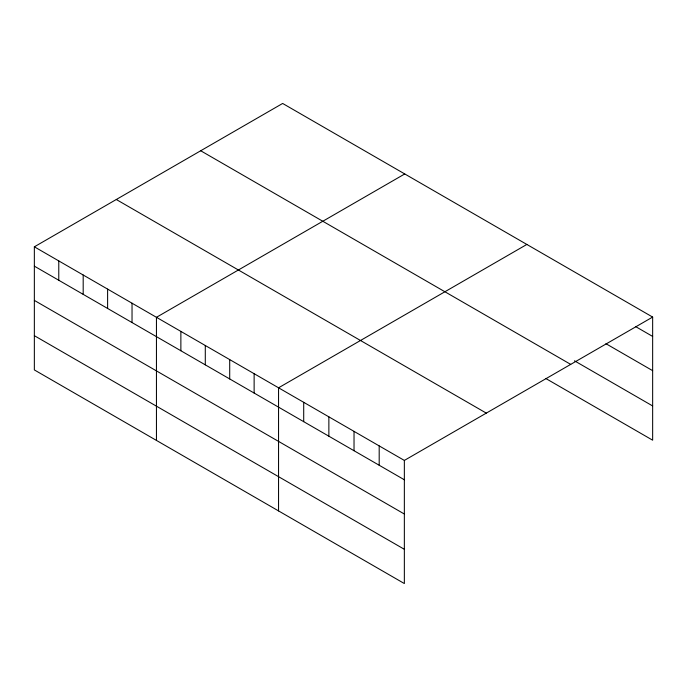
<?xml version="1.0" encoding="UTF-8"?>
<svg xmlns="http://www.w3.org/2000/svg" width="687" height="687" viewBox="0 0 687 687"><rect width="100%" height="100%" fill="white"/><g stroke="black" fill="none" stroke-linecap="round" stroke-linejoin="round"><path stroke-width="1.03" d="M404.351 514.022L404.351 460.427L34.35 246.813L34.35 369.924L404.351 583.546L404.351 514.022L34.35 300.399M545.718 378.451L652.65 440.187L652.65 317.076L282.649 103.454L34.35 246.813M404.746 173.948L156.447 317.308L156.447 440.419M526.852 244.443L278.553 387.803L278.553 510.913M404.351 460.427L652.65 317.076M635.578 326.565L652.65 336.424M605.925 343.689L652.65 370.662M574.478 360.812L652.65 405.948M200.707 150.762L570.708 364.385M116.292 199.505L486.293 413.119M34.35 266.161L404.351 479.775M34.35 335.685L404.351 549.299M379.19 445.906L379.19 465.254M354.028 431.376L354.028 450.724M328.867 416.854L328.867 436.202M303.706 402.324L303.706 421.672M254.13 373.702L254.13 393.05M229.707 359.602L229.707 378.949M205.293 345.501L205.293 364.849M180.87 331.409L180.87 350.756M132.033 303.207L132.033 322.555M107.61 289.107L107.61 308.454M83.187 275.006L83.187 294.362M58.773 260.914L58.773 280.262"/></g></svg>
